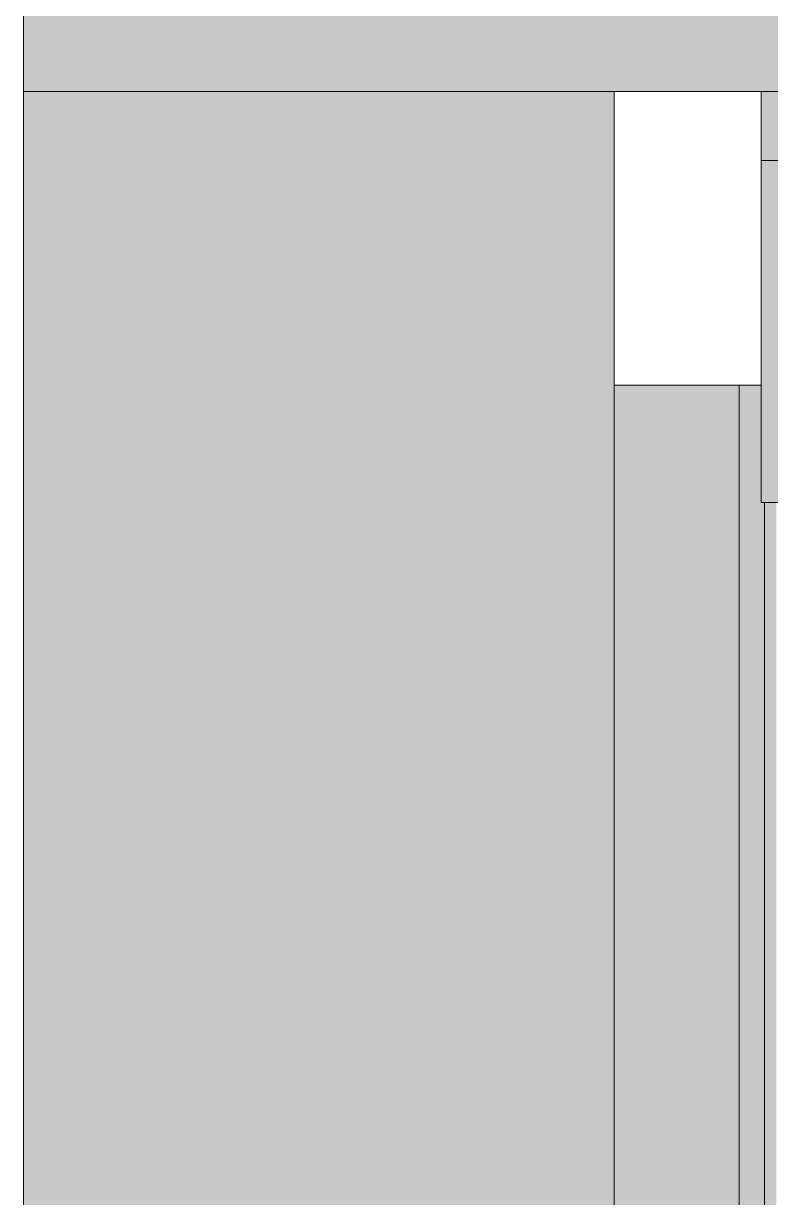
# Model space of a CAD drawing. Header units: inches. Extents: x 20478 to 36715, y -248 to 750.
# Drawn here: x 24722.35 to 24738.16, y 311.62 to 336.48 of the extents above; entities that cross this region are included whole.
import ezdxf

# ---------------------------------------------------------------- set-up
doc = ezdxf.new("R2010")
doc.units = ezdxf.units.IN
doc.header["$MEASUREMENT"] = 0
for name, color, linetype, lineweight in [('A-GLAZ-CWMG', 51, 'Continuous', 9), ('A-ROOF', 132, 'Continuous', 13), ('L-SITE-WALL', 31, 'Continuous', 13), ('S-BEAM', 12, 'Continuous', 9)]:
    doc.layers.add(name, color=color, linetype=linetype, lineweight=lineweight)

# ---------------------------------------------------------------- blocks, each defined once
blk = doc.blocks.new('Rectangular Mullion - Profile_Polycarbonate_Upper and left-750942-Elevation - South')
at = {"layer": 'A-GLAZ-CWMG'}
for points in [[(22794.171, 241.25), (22794.171, 328.826), (22791.525, 328.826), (22791.525, 241.25)], [(22794.709, 241.25), (22794.709, 326.338), (22794.64, 326.338), (22794.64, 328.826), (22794.171, 328.826), (22794.171, 241.25)], [(22794.709, 241.25), (22794.959, 241.25), (22794.959, 326.338), (22794.709, 326.338), (22794.709, 245.137)]]:
    blk.add_hatch(color=256, dxfattribs=at).paths.add_polyline_path(points, flags=0)
for p, q in [((22791.525, 328.826), (22794.171, 328.826)), ((22794.171, 328.826), (22794.64, 328.826)), ((22794.171, 328.826), (22794.171, 241.25)), ((22794.709, 326.338), (22794.709, 241.25))]:
    blk.add_line(p, q, dxfattribs=at)
blk = doc.blocks.new('Dimension Lumber - 4x8-1005985-Elevation - South')
at = {"layer": 'S-BEAM'}
for points in [[(23063.515, 333.582), (23063.515, 335.042), (23060.015, 335.042), (23060.015, 333.582)], [(23063.515, 326.338), (23063.515, 333.582), (23060.015, 333.582), (23060.015, 326.338)]]:
    blk.add_hatch(color=256, dxfattribs=at).paths.add_polyline_path(points, flags=0)
for p, q in [((23060.015, 335.042), (23060.015, 333.582)), ((23063.515, 333.582), (23063.515, 335.042)), ((23063.515, 333.582), (23060.015, 333.582)), ((23060.015, 333.582), (23060.015, 326.338)), ((23063.515, 326.338), (23063.515, 333.582)), ((23060.015, 326.338), (23063.515, 326.338))]:
    blk.add_line(p, q, dxfattribs=at)

msp = doc.modelspace()

# ---------------------------------------------------------------- hatches: boundary and pattern name
at = {"layer": 'A-ROOF', "lineweight": 5}
msp.add_hatch(color=256, dxfattribs=at).paths.add_polyline_path([(28220.816, 335.042), (28231.079, 335.042), (28231.079, 337.919), (24722.349, 337.919), (24722.349, 335.042), (28203.537, 335.042)], flags=0)
at = {"layer": 'L-SITE-WALL', "lineweight": 5}
msp.add_hatch(color=256, dxfattribs=at).paths.add_polyline_path([(24734.849, 241.25), (24734.849, 335.042), (24722.349, 335.042), (24722.349, 241.25), (24730.425, 241.25)], flags=0)

# ---------------------------------------------------------------- linework, layer by layer
at = {"layer": 'A-ROOF'}
for p in [(24722.349, 392.409), (28231.079, 335.042)]:
    msp.add_line(p, (24722.349, 335.042), dxfattribs=at)
at = {"layer": 'L-SITE-WALL'}
for p, q in [((24722.349, 241.25), (24722.349, 335.042)), ((24734.849, 335.042), (24734.849, 241.25))]:
    msp.add_line(p, q, dxfattribs=at)

# ---------------------------------------------------------------- block references
at = {"layer": 'A-GLAZ-CWMG'}
msp.add_blockref('Rectangular Mullion - Profile_Polycarbonate_Upper and left-750942-Elevation - South', (1943.324, 0), dxfattribs=at)
at = {"layer": 'S-BEAM'}
msp.add_blockref('Dimension Lumber - 4x8-1005985-Elevation - South', (1677.949, 0), dxfattribs=at)

doc.saveas('drawing.dxf')
